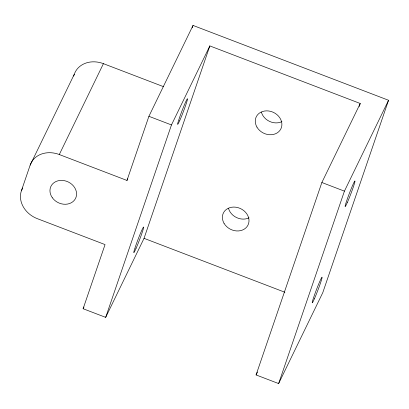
<?xml version="1.0" encoding="UTF-8"?>
<svg xmlns="http://www.w3.org/2000/svg" width="409" height="409" viewBox="0 0 409 409"><rect width="100%" height="100%" fill="white"/><g stroke="black" fill="none" stroke-linecap="round" stroke-linejoin="round"><path stroke-width="0.61" d="M359.204 106.504L360.237 103.487L209.837 45.915L144.045 238.34L105.675 317.364L83.114 308.729L105.047 244.587L37.367 218.682A24.192 20.292 25.9 0 1 21.386 190.804L30.154 165.144L74.285 74.269A24.192 20.292 25.9 0 1 103.421 63.661L163.385 86.616M73.671 76.059L74.285 74.269M30.154 165.144A24.192 20.292 25.9 0 1 59.295 154.541L126.974 180.446L148.907 116.304L193.033 25.43L388.55 100.271L322.762 292.696L278.631 383.57L256.075 374.935L321.863 182.511L360.237 103.487M192.21 27.827L193.033 25.43M105.675 317.364L171.463 124.939L209.837 45.915M278.631 383.57L344.424 191.146L388.55 100.271M21.386 190.804L22.771 187.946M59.295 154.541L103.421 63.661M126.974 180.446L127.807 178.733M83.114 308.729L83.947 307.016M256.075 374.935L257.466 372.072M148.907 116.304L171.463 124.939M321.863 182.511L344.424 191.146M144.045 238.34L284.894 292.256M249.035 217.833A13.712 11.498 25.9 0 1 228.513 208.38M281.929 121.621A13.712 11.498 25.9 0 1 261.407 112.168M52.378 197.798A13.712 11.498 25.9 0 0 75.353 198.794A13.712 11.498 25.9 0 0 62.071 180.389A13.712 11.498 25.9 0 0 52.378 197.798M135.946 248.652A13.712 0.767 -69.1 0 0 143.646 227.394A13.712 0.767 -69.1 0 0 136.519 243.524A13.712 0.767 -69.1 0 0 135.946 248.652M179.807 120.369A13.712 0.767 -69.1 0 0 187.506 99.111A13.712 0.767 -69.1 0 0 180.379 115.241A13.712 0.767 -69.1 0 0 179.807 120.369M347.282 202.608A13.712 0.767 -69.1 0 0 354.981 181.356A13.712 0.767 -69.1 0 0 347.854 197.481A13.712 0.767 -69.1 0 0 347.282 202.608M314.388 298.821A13.712 0.767 -69.1 0 0 322.087 277.568A13.712 0.767 -69.1 0 0 314.961 293.693A13.712 0.767 -69.1 0 0 314.388 298.821M256.913 127.061A13.712 11.498 25.9 0 0 279.971 130.359A13.712 11.498 25.9 0 0 268.882 111.008A13.712 11.498 25.9 0 0 256.913 127.061M224.02 223.273A13.712 11.498 25.9 0 0 247.077 226.571A13.712 11.498 25.9 0 0 235.983 207.22A13.712 11.498 25.9 0 0 224.02 223.273"/></g></svg>
